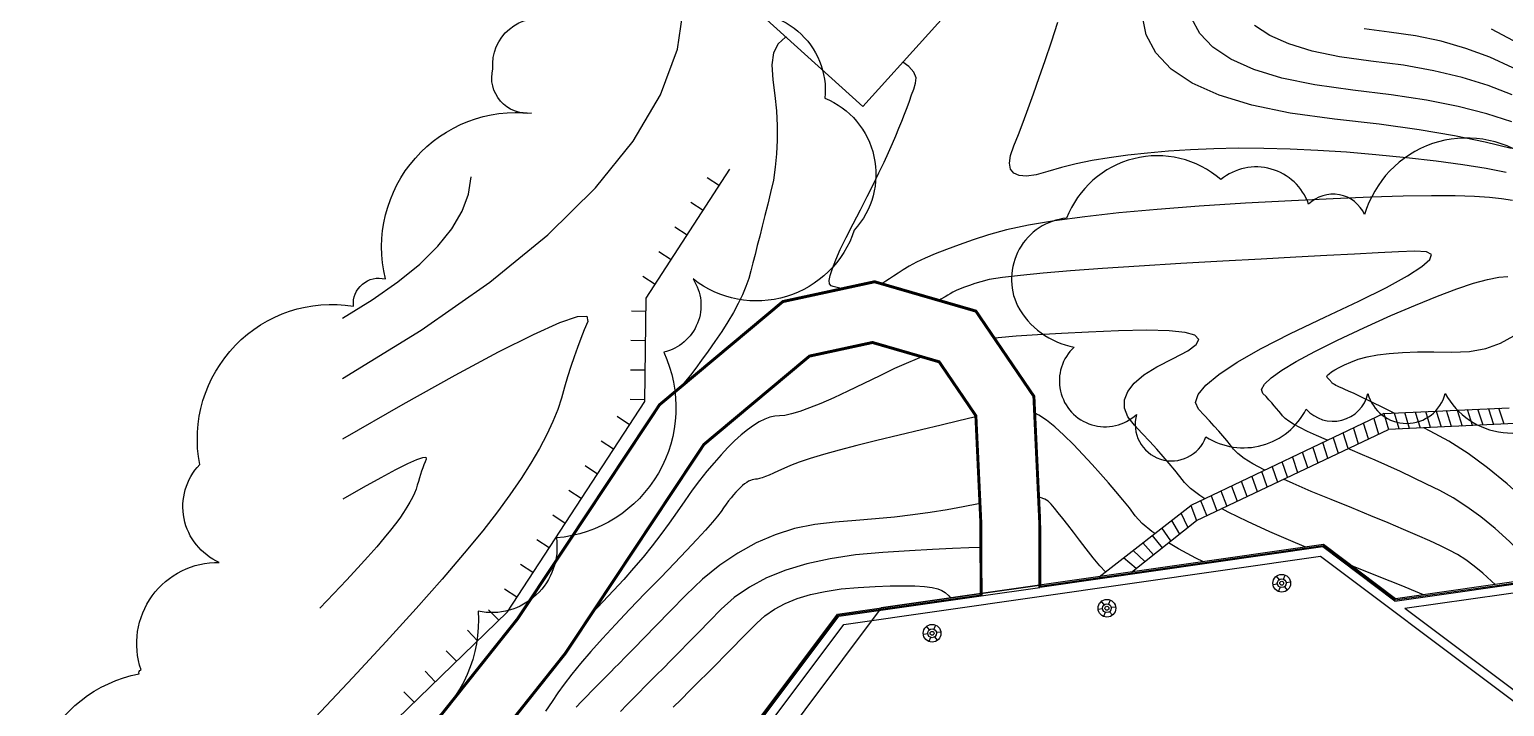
# Model space of a CAD drawing. Extents: x 351134 to 737836, y 2693212 to 3319468.
# Drawn here: x 351134 to 451369, y 3181602 to 3227556 of the extents above; entities that cross this region are included whole.
import ezdxf

# ---------------------------------------------------------------- set-up
doc = ezdxf.new("R2010")
doc.units = 0
doc.linetypes.add('0', pattern=[1, 1])
for name, color, linetype in [('00景观层', 10, 'CONTINUOUS'), ('01佛教小品', 2, 'CONTINUOUS'), ('DGX', 8, 'CONTINUOUS'), ('DLSS', 4, 'CONTINUOUS'), ('DMTZ', 3, 'CONTINUOUS'), ('居民地', 4, '0'), ('房屋2', 8, '0'), ('绿化', 3, 'CONTINUOUS')]:
    doc.layers.add(name, color=color, linetype=linetype)
doc.linetypes.add('FENCELINE2', pattern='A,6.35,-2.54,[132,ltypeshp.shx,S=2.54,R=0,X=-2.54,Y=0],-2.54,25.4', length=36.83)

msp = doc.modelspace()

# ---------------------------------------------------------------- linework, layer by layer
at = {"layer": '00景观层', "linetype": 'Continuous'}
msp.add_line((475322, 3193392, -355302), (443965, 3188911, -355302), dxfattribs=at)
at = {"layer": '00景观层', "color": 31, "linetype": 'FENCELINE2', "ltscale": 150}
msp.add_line((443945, 3188833, -355302), (465656, 3191935, -355302), dxfattribs=at)
msp.add_line((443945, 3188833, -355302), (465656, 3191935, -355302), dxfattribs=at)
at = {"layer": '00景观层', "color": 8}
for p in [(465677, 3191257, -355302), (465677, 3191257, -355302), (463102, 3174373, -355302), (463372, 3174170, -355302)]:
    msp.add_line(p, (444603, 3188245, -355302), dxfattribs=at)
at = {"layer": '00景观层', "color": 8, "linetype": '0'}
for points, elevation in [([(443173, 3201490), (451692, 3201883)], -321950), ([(444204, 3200446), (443883, 3201523)], -322049), ([(444918, 3200478), (444593, 3201555)], -322095), ([(445303, 3201588), (445632, 3200510)], -322057), ([(446347, 3200543), (446013, 3201621)], -322187), ([(446722, 3201654), (447061, 3200575)], -322129), ([(447775, 3200607), (447432, 3201686)], -322278), ([(448142, 3201719), (448490, 3200640)], -322200), ([(449204, 3200672), (448852, 3201752)], -322370), ([(449918, 3200704), (449562, 3201785)], -322416), ([(450272, 3201818), (450633, 3200737)], -322307), ([(451347, 3200769), (450982, 3201850)], -322507), ([(443173, 3201490), (430044, 3195241)], -321950), ([(442117, 3199763), (441791, 3200832)], -321676), ([(442482, 3201161), (442803, 3200088)], -321789), ([(443173, 3201490), (443489, 3200413)], -321950), ([(452061, 3200801), (443489, 3200413)], -322553), ([(430447, 3194237), (443489, 3200413)], -318896), ([(439371, 3198463), (439027, 3199516)], -321022), ([(439718, 3199845), (440057, 3198788)], -321143), ([(440744, 3199113), (440409, 3200174)], -321349), ([(441100, 3200503), (441430, 3199438)], -321466), ([(436954, 3198530), (437311, 3197487)], -320498), ([(437998, 3197813), (437645, 3198859)], -320695), ([(438336, 3199188), (438684, 3198138)], -320821), ([(435252, 3196512), (434881, 3197543)], -320041), ([(435572, 3197872), (435938, 3196837)], -320176), ([(436625, 3197162), (436263, 3198201)], -320368), ([(432808, 3196556), (433193, 3195537)], -319531), ([(433879, 3195862), (433499, 3196885)], -319714), ([(434190, 3197214), (434566, 3196187)], -319853), ([(431133, 3194562), (430735, 3195570)], -319059), ([(431426, 3195899), (431820, 3194887)], -319208), ([(432506, 3195212), (432117, 3196228)], -319386), ([(423835, 3190411), (430044, 3195241)], 9455071), ([(429861, 3193771), (429392, 3194733)], 9454170), ([(430044, 3195241), (430447, 3194237)], -318885), ([(426029, 3190725), (430447, 3194237)], 9455071), ([(428688, 3192839), (428087, 3193718)], 9454170), ([(428739, 3194226), (429274, 3193305)], 9454170), ([(427516, 3191907), (426782, 3192703)], 9454170), ([(427434, 3193211), (428102, 3192373)], 9454170), ([(426343, 3190975), (425477, 3191688)], 9454170), ([(426129, 3192196), (426930, 3191441)], 9454170)]:
    msp.add_lwpolyline(points, dxfattribs=dict(at, elevation=elevation))
for points in [[(423835, 3190411), (430044, 3195241)], [(426029, 3190725), (430447, 3194237)], [(427516, 3191907), (426782, 3192703)], [(426343, 3190975), (425477, 3191688)], [(426129, 3192196), (426930, 3191441)]]:
    msp.add_lwpolyline(points, dxfattribs=at)
at = {"layer": '00景观层', "color": 11, "linetype": 'Continuous'}
for points in [[(443965, 3188911), (439062, 3192588), (409020, 3188294), (390813, 3164015), (391493, 3159253)], [(443925, 3188754), (439022, 3192430), (419798, 3189683)], [(443925, 3188754), (439022, 3192430), (419798, 3189683)]]:
    msp.add_lwpolyline(points, dxfattribs=at)
at = {"layer": '00景观层', "color": 31, "linetype": 'FENCELINE2', "ltscale": 150}
for points in [[(443945, 3188833), (439042, 3192509), (419788, 3189757)], [(392206, 3133590), (387922, 3163571), (406092, 3187800), (415800, 3189187)]]:
    msp.add_lwpolyline(points, dxfattribs=at)
at = {"layer": '00景观层', "color": 8}
msp.add_lwpolyline([(388629, 3163389), (388629, 3163389), (406464, 3187171), (438861, 3191801), (462643, 3173967)], dxfattribs=at)
at = {"layer": '00景观层', "color": 11, "linetype": 'Continuous', "elevation": -355302, "flags": 128}
msp.add_lwpolyline([(443925, 3188754), (439022, 3192430), (419798, 3189683)], dxfattribs=at)
msp.add_lwpolyline([(443925, 3188754), (439022, 3192430), (419798, 3189683)], dxfattribs=at)
at = {"layer": '00景观层', "color": 7, "elevation": -355302, "flags": 128}
msp.add_lwpolyline([(443925, 3188754), (465593, 3191850), (467290, 3179972)], dxfattribs=at)
at = {"layer": '00景观层', "color": 7}
msp.add_lwpolyline([(443925, 3188754), (465593, 3191850), (467290, 3179972)], dxfattribs=at)
at = {"layer": '00景观层', "color": 11, "linetype": 'Continuous', "elevation": -355302}
for points in [[(419311, 3115755), (416415, 3115341), (392136, 3133548), (387843, 3163591), (406050, 3187870), (415790, 3189262), (419777, 3189831)], [(419290, 3115903), (416456, 3115498), (392276, 3133631), (388000, 3163550), (406133, 3187730), (415811, 3189113), (419798, 3189683)]]:
    msp.add_lwpolyline(points, dxfattribs=at)
at = {"layer": '01佛教小品', "linetype": 'Continuous'}
for p, q in [((436342, 3190244, -355302), (436454, 3190524, -355302)), ((435637, 3189882, -355302), (435935, 3189925, -355302)), ((435860, 3190439, -355302), (436046, 3190202, -355302)), ((436008, 3189410, -355302), (436120, 3189689, -355302)), ((436416, 3189732, -355302), (436601, 3189495, -355302)), ((436527, 3190009, -355302), (436825, 3190052, -355302)), ((424167, 3188504, -355302), (423981, 3188741, -355302)), ((424575, 3188826, -355302), (424463, 3188547, -355302)), ((424056, 3188227, -355302), (423758, 3188184, -355302)), ((424240, 3187992, -355302), (424128, 3187712, -355302)), ((424722, 3187797, -355302), (424536, 3188034, -355302)), ((424946, 3188354, -355302), (424648, 3188311, -355302)), ((412176, 3186529, -355302), (411878, 3186487, -355302)), ((412288, 3186807, -355302), (412102, 3187043, -355302)), ((412696, 3187128, -355302), (412584, 3186849, -355302)), ((413066, 3186656, -355302), (412768, 3186614, -355302)), ((412361, 3186294, -355302), (412249, 3186015, -355302)), ((412843, 3186100, -355302), (412657, 3186336, -355302))]:
    msp.add_line(p, q, dxfattribs=at)
for centre, radius in [((436231, 3189967, -355302), 600), ((436231, 3189967, -355302), 299), ((436231, 3189967, -355302), 131), ((424352, 3188269, -355302), 600), ((424352, 3188269, -355302), 299), ((424352, 3188269, -355302), 131), ((412472, 3186571, -355302), 600), ((412472, 3186571, -355302), 299), ((412472, 3186571, -355302), 131)]:
    msp.add_circle(centre, radius, dxfattribs=at)
at = {"layer": 'DGX', "color": 8, "linetype": 'Continuous'}
for points in [[(372414, 3203871), (377761, 3207149), (382409, 3210399), (386357, 3213621), (389607, 3216814), (392158, 3219978), (394010, 3223114), (395162, 3226222), (395616, 3229301)], [(372402, 3207963), (374417, 3209199), (376169, 3210424), (377658, 3211638), (378883, 3212842), (379844, 3214035), (380542, 3215217), (380977, 3216388), (381148, 3217549)], [(372427, 3199779), (376536, 3202128), (380065, 3204091), (383015, 3205667), (385385, 3206856), (387175, 3207658), (388385, 3208073), (389015, 3208102), (389066, 3207743), (388828, 3207179), (388595, 3206591), (388366, 3205977), (388141, 3205340), (387920, 3204677), (387704, 3203990), (387492, 3203279), (387283, 3202542), (387035, 3201767), (386703, 3200937), (386287, 3200054), (385787, 3199116), (385203, 3198124), (384535, 3197079), (383783, 3195979), (382947, 3194825), (381941, 3193528), (380682, 3191999), (379168, 3190239), (377401, 3188246), (375378, 3186022), (373102, 3183566), (370571, 3180879)], [(372427, 3199779), (376536, 3202128), (380065, 3204091), (383015, 3205667), (385385, 3206856), (387175, 3207658), (388385, 3208073), (389015, 3208102), (389066, 3207743), (388828, 3207179), (388595, 3206591), (388366, 3205977), (388141, 3205340), (387920, 3204677), (387704, 3203990), (387492, 3203279), (387283, 3202542), (387035, 3201767), (386703, 3200937), (386287, 3200054), (385787, 3199116), (385203, 3198124), (384535, 3197079), (383783, 3195979), (382947, 3194825), (381941, 3193528), (380682, 3191999), (379168, 3190239), (377401, 3188246), (375378, 3186022), (373102, 3183566), (370571, 3180879)], [(415448, 3201265), (415341, 3201240), (414295, 3200994), (413094, 3200709), (411740, 3200387), (410232, 3200027), (408723, 3199660), (407365, 3199317), (406158, 3198998), (405102, 3198704), (404196, 3198433), (403442, 3198186), (402838, 3197963), (402386, 3197765), (402026, 3197590), (401700, 3197438), (401409, 3197311), (401151, 3197207), (400928, 3197127), (400740, 3197070), (400585, 3197037), (400465, 3197027), (400358, 3197021), (400246, 3196995), (400127, 3196952), (400002, 3196890), (399872, 3196809), (399734, 3196710), (399591, 3196593), (399442, 3196458), (399288, 3196306), (399131, 3196139), (398972, 3195959), (398809, 3195764), (398643, 3195554), (398475, 3195331), (398304, 3195093), (398129, 3194840), (397895, 3194526), (397544, 3194104), (397076, 3193573), (396491, 3192933), (395790, 3192184), (394971, 3191326), (394036, 3190360), (392983, 3189285), (391919, 3188191), (390946, 3187169), (390066, 3186217), (389278, 3185336), (388582, 3184527), (387978, 3183788), (387466, 3183120), (387047, 3182524), (386650, 3181933), (386206, 3181283)], [(457312, 3190819), (457153, 3191001), (455718, 3192630), (454306, 3194125), (452917, 3195488), (451552, 3196717), (450210, 3197813), (448891, 3198776), (447595, 3199605), (446323, 3200302), (445882, 3200522)], [(372439, 3195686), (373836, 3196485), (375036, 3197152), (376038, 3197688), (376844, 3198092), (377452, 3198365), (377864, 3198506), (378078, 3198516), (378095, 3198394), (378015, 3198202), (377935, 3198002), (377857, 3197794), (377781, 3197577), (377706, 3197352), (377632, 3197118), (377560, 3196876), (377489, 3196626), (377405, 3196362), (377292, 3196080), (377151, 3195780), (376981, 3195461), (376782, 3195124), (376555, 3194769), (376299, 3194395), (376015, 3194002), (375674, 3193562), (375245, 3193042), (374731, 3192443), (374130, 3191766), (373443, 3191010), (372669, 3190175), (371808, 3189262), (370862, 3188269)], [(454064, 3190354), (453716, 3190750), (452702, 3191824), (451705, 3192802), (450725, 3193684), (449761, 3194471), (448815, 3195162), (447884, 3195758), (446971, 3196258), (446071, 3196702), (445181, 3197131), (444302, 3197545), (443432, 3197944), (442573, 3198327), (441724, 3198695), (440885, 3199048), (440735, 3199109)], [(450735, 3189879), (450493, 3190116), (449898, 3190651), (449313, 3191129), (448738, 3191549), (448174, 3191910), (447619, 3192214), (447013, 3192507), (446294, 3192840), (445461, 3193210), (444516, 3193619), (443457, 3194067), (442285, 3194553), (441000, 3195078), (439601, 3195641), (438224, 3196204), (437003, 3196728), (436344, 3197029)], [(424250, 3190734), (423865, 3191154), (423412, 3191694), (422944, 3192295), (422489, 3192899), (422071, 3193445), (421692, 3193935), (421350, 3194367), (421047, 3194743), (420782, 3195062), (420555, 3195324), (420366, 3195530), (420143, 3195682), (419815, 3195784), (419708, 3195797)], [(415723, 3195377), (415619, 3195356), (414577, 3195144), (413486, 3194949), (412344, 3194769), (411153, 3194607), (409912, 3194461), (408621, 3194331), (407281, 3194218), (405890, 3194121), (404493, 3193966), (403132, 3193678), (401808, 3193257), (400519, 3192703), (399267, 3192016), (398051, 3191195), (396872, 3190242), (395728, 3189155), (394665, 3188066), (393725, 3187103), (392908, 3186267), (392215, 3185558), (391645, 3184976), (391198, 3184521), (390875, 3184193), (390675, 3183992), (390523, 3183839), (390342, 3183657), (390132, 3183445), (389894, 3183204), (389627, 3182933), (389332, 3182633), (389009, 3182303), (388656, 3181944), (388286, 3181557)], [(437873, 3192418), (437173, 3192704), (435422, 3193456), (433895, 3194153), (432592, 3194795), (432142, 3195039)], [(430915, 3191423), (430391, 3191676), (429220, 3192302), (428533, 3192715)], [(415788, 3192387), (414972, 3192365), (413853, 3192319), (412504, 3192252), (410926, 3192163), (409117, 3192054), (407263, 3191889), (405546, 3191633), (403967, 3191288), (402526, 3190852), (401223, 3190327), (400057, 3189711), (399030, 3189005), (398140, 3188209), (397347, 3187397), (396609, 3186643), (395926, 3185946), (395299, 3185308), (394727, 3184728), (394211, 3184205), (393749, 3183741), (393343, 3183334), (392958, 3182949), (392560, 3182549), (392149, 3182135), (391724, 3181707), (391286, 3181263)], [(415788, 3192387), (414972, 3192365), (413853, 3192319), (412504, 3192252), (410926, 3192163), (409117, 3192054), (407263, 3191889), (405546, 3191633), (403967, 3191288), (402526, 3190852), (401223, 3190327), (400057, 3189711), (399030, 3189005), (398140, 3188209), (397347, 3187397), (396609, 3186643), (395926, 3185946), (395299, 3185308), (394727, 3184728), (394211, 3184205), (393749, 3183741), (393343, 3183334), (392958, 3182949), (392560, 3182549), (392149, 3182135), (391724, 3181707), (391286, 3181263)], [(445871, 3189184), (445600, 3189295), (444341, 3189807), (442846, 3190411), (441115, 3191108), (440944, 3191176)], [(445871, 3189184), (445600, 3189295), (444341, 3189807), (442846, 3190411), (441115, 3191108), (440944, 3191176)], [(394882, 3181547), (395420, 3182085), (396012, 3182676), (396624, 3183288), (397223, 3183889), (397810, 3184479), (398384, 3185058), (398945, 3185625), (399493, 3186182), (400029, 3186728), (400552, 3187262), (401111, 3187763), (401758, 3188207), (402491, 3188595), (403311, 3188925), (404217, 3189199), (405210, 3189417), (406290, 3189577), (407457, 3189681), (408605, 3189744), (409627, 3189782), (410525, 3189795), (411298, 3189783), (411946, 3189746), (412470, 3189684), (412868, 3189596), (413141, 3189484), (413361, 3189328), (413600, 3189109), (413728, 3188967)]]:
    msp.add_lwpolyline(points, dxfattribs=at)
for points, elevation in [([(451490, 3217840), (450119, 3218113), (448534, 3218373), (446734, 3218619), (444721, 3218852), (442636, 3219058), (440622, 3219225), (438680, 3219352), (436809, 3219440), (435009, 3219488), (433281, 3219498), (431624, 3219468), (430038, 3219398), (428530, 3219297), (427107, 3219172), (425768, 3219023), (424513, 3218851), (423343, 3218654), (422258, 3218433), (421257, 3218189), (420341, 3217920), (419540, 3217702), (418885, 3217609), (418377, 3217640), (418015, 3217796), (417799, 3218076), (417730, 3218481), (417807, 3219011), (418030, 3219665), (418336, 3220423), (418661, 3221264), (419005, 3222189), (419369, 3223198), (419752, 3224289), (420154, 3225464), (420576, 3226723), (421017, 3228065)], 54698), ([(451822, 3219472), (450057, 3219921), (447973, 3220345), (445571, 3220746), (442851, 3221123), (439811, 3221475), (436809, 3221884), (434197, 3222428), (431977, 3223108), (430149, 3223924), (428712, 3224876), (427667, 3225963), (427014, 3227187), (426751, 3228546)], 53698), ([(451861, 3221298), (450161, 3221838), (448231, 3222322), (446069, 3222751), (443677, 3223125), (441053, 3223444), (438482, 3223793), (436247, 3224259), (434346, 3224842), (432781, 3225540), (431550, 3226355), (430656, 3227286), (430096, 3228334)], 52698), ([(451901, 3223125), (450266, 3223755), (448488, 3224298), (446567, 3224755), (444503, 3225127), (442296, 3225412), (440156, 3225703), (438296, 3226091), (436715, 3226576), (435412, 3227157), (434388, 3227835)], 51698), ([(461696, 3209203), (461336, 3210290), (460999, 3211545), (460788, 3212657), (460702, 3213626), (460742, 3214452), (460908, 3215134), (461036, 3215777), (460964, 3216485), (460691, 3217257), (460217, 3218094), (459543, 3218996), (458669, 3219963), (457593, 3220995), (456318, 3222091), (454914, 3223162), (453455, 3224115), (451940, 3224952), (450370, 3225671), (448745, 3226274), (447065, 3226760), (445329, 3227129), (443538, 3227381), (441830, 3227613)], 50698), ([(464801, 3211563), (464204, 3213015), (463659, 3214412), (463252, 3215543), (462983, 3216408), (462852, 3217008), (462858, 3217343), (462828, 3217616), (462586, 3218029), (462132, 3218583), (461467, 3219277), (460590, 3220112), (459501, 3221088), (458201, 3222204), (456688, 3223461), (455086, 3224715), (453517, 3225821), (451980, 3226778), (450475, 3227588)], 49698), ([(402546, 3227057), (402501, 3227040), (402002, 3226595), (401693, 3225964), (401575, 3225149), (401648, 3224148), (401794, 3223071), (401892, 3222029), (401944, 3221021), (401949, 3220047), (401907, 3219108), (401818, 3218203), (401683, 3217332), (401501, 3216495), (401300, 3215695), (401109, 3214934), (400927, 3214212), (400755, 3213529), (400593, 3212884), (400441, 3212279), (400298, 3211712), (400164, 3211185), (400014, 3210665), (399819, 3210122), (399579, 3209557), (399294, 3208968), (398966, 3208356), (398592, 3207720), (398175, 3207062), (397712, 3206381), (397244, 3205718), (396810, 3205117), (396409, 3204576), (396042, 3204096), (395708, 3203678), (395408, 3203320), (395350, 3203255)], 55698), ([(406380, 3209963), (406295, 3209975), (406102, 3210012), (405923, 3210056), (405758, 3210107), (405607, 3210164), (405505, 3210283), (405485, 3210518), (405548, 3210868), (405693, 3211334), (405921, 3211916), (406232, 3212614), (406625, 3213428), (407100, 3214358), (407598, 3215315), (408058, 3216213), (408479, 3217052), (408862, 3217831), (409207, 3218550), (409514, 3219210), (409783, 3219811), (410013, 3220351), (410219, 3220854), (410414, 3221340), (410597, 3221809), (410770, 3222262), (410931, 3222698), (411082, 3223117), (411221, 3223519), (411350, 3223905), (411380, 3224283), (411225, 3224662), (410885, 3225043), (410476, 3225341)], 55698), ([(451902, 3215957), (451171, 3216057), (450352, 3216152), (449339, 3216226), (448023, 3216265), (446405, 3216269), (444484, 3216238), (442260, 3216172), (439734, 3216071), (436906, 3215935), (433775, 3215764), (430630, 3215565), (427759, 3215347), (425163, 3215108), (422841, 3214850), (420794, 3214571), (419022, 3214273), (417524, 3213954), (416300, 3213616), (415259, 3213274), (414309, 3212945), (413449, 3212630), (412681, 3212328), (412003, 3212040), (411416, 3211764), (410919, 3211502), (410514, 3211254), (410170, 3211024), (409857, 3210817), (409577, 3210635), (409329, 3210476), (409113, 3210341), (409038, 3210296)], 55698), ([(435080, 3197638), (435030, 3197662), (434277, 3198071), (433681, 3198442), (433240, 3198774), (432956, 3199068), (432739, 3199350), (432499, 3199649), (432236, 3199963), (431951, 3200294), (431643, 3200641), (431313, 3201003), (430960, 3201382), (430585, 3201777), (430381, 3202227), (430541, 3202772), (431067, 3203411), (431957, 3204144), (433212, 3204972), (434832, 3205895), (436816, 3206912), (439166, 3208023), (441477, 3209107), (443346, 3210041), (444773, 3210825), (445759, 3211460), (446303, 3211945), (446405, 3212280), (446065, 3212466), (445284, 3212502), (444158, 3212455), (442786, 3212391), (441166, 3212311), (439300, 3212214), (437186, 3212101), (434826, 3211971), (432219, 3211825), (429364, 3211662), (426547, 3211493), (424049, 3211329), (421871, 3211169), (420012, 3211014), (418474, 3210863), (417255, 3210717), (416355, 3210576), (415776, 3210439), (415374, 3210307), (415007, 3210180), (414675, 3210058), (414379, 3209942), (414117, 3209830), (413890, 3209724), (413698, 3209623), (413542, 3209527), (413355, 3209412), (413073, 3209252), (412924, 3209171)], 56698), ([(439354, 3199672), (439276, 3199704), (438585, 3200001), (437982, 3200276), (437468, 3200529), (437041, 3200761), (436704, 3200971), (436454, 3201159), (436293, 3201325), (436170, 3201485), (436034, 3201654), (435886, 3201832), (435724, 3202019), (435550, 3202216), (435363, 3202421), (435163, 3202635), (434951, 3202859), (434866, 3203128), (435051, 3203479), (435505, 3203913), (436227, 3204428), (437219, 3205025), (438480, 3205705), (440010, 3206466), (441808, 3207310), (443653, 3208139), (445320, 3208855), (446809, 3209458), (448121, 3209950), (449255, 3210328), (450212, 3210595), (450991, 3210748), (451592, 3210790)], 55698), ([(431004, 3195698), (430658, 3195913), (430027, 3196389), (429619, 3196810), (429307, 3197215), (428963, 3197643), (428586, 3198094), (428177, 3198568), (427736, 3199066), (427263, 3199586), (426757, 3200129), (426219, 3200695), (425775, 3201271), (425551, 3201844), (425548, 3202415), (425766, 3202982), (426204, 3203546), (426863, 3204107), (427743, 3204666), (428843, 3205221), (429844, 3205735), (430427, 3206170), (430591, 3206525), (430337, 3206800), (429664, 3206996), (428572, 3207112), (427062, 3207148), (425134, 3207105), (423096, 3207019), (421259, 3206928), (419623, 3206831), (418188, 3206729), (416953, 3206621), (416705, 3206593)], 57698), ([(443868, 3201522), (443142, 3201880), (442348, 3202268), (441688, 3202587), (441162, 3202837), (440769, 3203017), (440510, 3203129), (440328, 3203203), (440166, 3203273), (440025, 3203337), (439905, 3203396), (439806, 3203451), (439727, 3203500), (439668, 3203544), (439631, 3203582), (439602, 3203620), (439570, 3203659), (439535, 3203701), (439498, 3203745), (439457, 3203791), (439413, 3203839), (439367, 3203889), (439317, 3203941), (439297, 3204004), (439340, 3204086), (439446, 3204187), (439615, 3204308), (439847, 3204447), (440142, 3204606), (440499, 3204784), (440920, 3204981), (441422, 3205173), (442026, 3205334), (442730, 3205465), (443536, 3205565), (444443, 3205635), (445451, 3205675), (446561, 3205684), (447771, 3205663), (448982, 3205705), (450092, 3205904), (451102, 3206260), (452011, 3206773)], 54698), ([(411770, 3205341), (411730, 3205325), (410864, 3204956), (409925, 3204534), (408913, 3204058), (407826, 3203528), (406753, 3203007), (405783, 3202556), (404914, 3202176), (404147, 3201866), (403483, 3201627), (402920, 3201458), (402459, 3201359), (402100, 3201331), (401784, 3201311), (401448, 3201236), (401095, 3201106), (400723, 3200921), (400333, 3200681), (399924, 3200387), (399498, 3200038), (399053, 3199633), (398594, 3199180), (398127, 3198685), (397651, 3198146), (397166, 3197565), (396673, 3196941), (396171, 3196275), (395660, 3195565), (395140, 3194813), (394603, 3194041), (394039, 3193272), (393447, 3192505), (392829, 3191742), (392184, 3190980), (391512, 3190222), (390813, 3189466), (390087, 3188713), (389363, 3187941)], 57698), ([(427599, 3193339), (427401, 3193477), (426754, 3194028), (426282, 3194553), (425879, 3195077), (425441, 3195623), (424968, 3196193), (424460, 3196785), (423916, 3197400), (423338, 3198037), (422724, 3198697), (422076, 3199380), (421429, 3200027), (420821, 3200576), (420252, 3201030), (419722, 3201386), (419440, 3201536)], 58698), ([(415448, 3201265), (415341, 3201240), (414295, 3200994), (413094, 3200709), (411740, 3200387), (410232, 3200027), (408723, 3199660), (407365, 3199317), (406158, 3198998), (405102, 3198704), (404196, 3198433), (403442, 3198186), (402838, 3197963), (402386, 3197765), (402026, 3197590), (401700, 3197438), (401409, 3197311), (401151, 3197207), (400928, 3197127), (400740, 3197070), (400585, 3197037), (400465, 3197027), (400358, 3197021), (400246, 3196995), (400127, 3196952), (400002, 3196890), (399872, 3196809), (399734, 3196710), (399591, 3196593), (399442, 3196458), (399288, 3196306), (399131, 3196139), (398972, 3195959), (398809, 3195764), (398643, 3195554), (398475, 3195331), (398304, 3195093), (398129, 3194840), (397895, 3194526), (397544, 3194104), (397076, 3193573), (396491, 3192933), (395790, 3192184), (394971, 3191326), (394036, 3190360), (392983, 3189285), (391919, 3188191), (390946, 3187169), (390066, 3186217), (389278, 3185336), (388582, 3184527), (387978, 3183788), (387466, 3183120), (387047, 3182524), (386650, 3181933), (386206, 3181283)], 58698), ([(457312, 3190819), (457153, 3191001), (455718, 3192630), (454306, 3194125), (452917, 3195488), (451552, 3196717), (450210, 3197813), (448891, 3198776), (447595, 3199605), (446323, 3200302), (445882, 3200522)], 54698), ([(454064, 3190354), (453716, 3190750), (452702, 3191824), (451705, 3192802), (450725, 3193684), (449761, 3194471), (448815, 3195162), (447884, 3195758), (446971, 3196258), (446071, 3196702), (445181, 3197131), (444302, 3197545), (443432, 3197944), (442573, 3198327), (441724, 3198695), (440885, 3199048), (440735, 3199109)], 55698), ([(450735, 3189879), (450493, 3190116), (449898, 3190651), (449313, 3191129), (448738, 3191549), (448174, 3191910), (447619, 3192214), (447013, 3192507), (446294, 3192840), (445461, 3193210), (444516, 3193619), (443457, 3194067), (442285, 3194553), (441000, 3195078), (439601, 3195641), (438224, 3196204), (437003, 3196728), (436344, 3197029)], 56698), ([(424250, 3190734), (423865, 3191154), (423412, 3191694), (422944, 3192295), (422489, 3192899), (422071, 3193445), (421692, 3193935), (421350, 3194367), (421047, 3194743), (420782, 3195062), (420555, 3195324), (420366, 3195530), (420143, 3195682), (419815, 3195784), (419708, 3195797)], 59698), ([(415723, 3195377), (415619, 3195356), (414577, 3195144), (413486, 3194949), (412344, 3194769), (411153, 3194607), (409912, 3194461), (408621, 3194331), (407281, 3194218), (405890, 3194121), (404493, 3193966), (403132, 3193678), (401808, 3193257), (400519, 3192703), (399267, 3192016), (398051, 3191195), (396872, 3190242), (395728, 3189155), (394665, 3188066), (393725, 3187103), (392908, 3186267), (392215, 3185558), (391645, 3184976), (391198, 3184521), (390875, 3184193), (390675, 3183992), (390523, 3183839), (390342, 3183657), (390132, 3183445), (389894, 3183204), (389627, 3182933), (389332, 3182633), (389009, 3182303), (388656, 3181944), (388286, 3181557)], 59698), ([(437873, 3192418), (437173, 3192704), (435422, 3193456), (433895, 3194153), (432592, 3194795), (432142, 3195039)], 57698), ([(430915, 3191423), (430391, 3191676), (429220, 3192302), (428533, 3192715)], 58698), ([(445871, 3189184), (445600, 3189295), (444341, 3189807), (442846, 3190411), (441115, 3191108), (440944, 3191176)], 57698), ([(445871, 3189184), (445600, 3189295), (444341, 3189807), (442846, 3190411), (441115, 3191108), (440944, 3191176)], 57698)]:
    msp.add_lwpolyline(points, dxfattribs=dict(at, elevation=elevation))
at = {"layer": 'DGX', "color": 8, "linetype": 'Continuous', "elevation": -355302}
msp.add_lwpolyline([(453064, 3218799, 0.5205671), (441866, 3214989, 0.520567), (438054, 3215703, 0.5205671), (432098, 3217370, 0.5205671), (421615, 3214751, 0.5205671), (418279, 3208797, 0.2291329), (422128, 3206000, 1.0051658), (426363, 3201428, 0.9634171), (431080, 3199900, 0.4415753), (437898, 3201782, 0.6080261), (442090, 3202844, 0.7726708), (447346, 3202844, 0.5205671), (455685, 3201892, 0.5205671)], format="xyb", dxfattribs=at)
at = {"layer": 'DLSS', "linetype": 'Continuous'}
for p, q in [((402332, 3209089, 11466), (408561, 3210434, 11466)), ((406380, 3209963, 55698), (406295, 3209975, 55698)), ((408561, 3210434, 11466), (415447, 3208441, 11466)), ((393949, 3202084, 11466), (402332, 3209089, 11466)), ((415447, 3208441, 11466), (419388, 3202655, 11466)), ((419388, 3202655, 11466), (419782, 3194213, 11466)), ((384318, 3187572, 11466), (393949, 3202084, 11466)), ((368795, 3168078, 11466), (384318, 3187572, 11466)), ((368795, 3168078, 11466), (384318, 3187572, 11466))]:
    msp.add_line(p, q, dxfattribs=at)
at = {"layer": 'DLSS', "linetype": 'Continuous', "const_width": 200, "flags": 128}
for points, elevation in [([(460495, 3062578), (448890, 3063993), (431631, 3071112), (409569, 3082136), (390468, 3087963), (382683, 3092317), (377125, 3098835), (368496, 3115863), (367641, 3128860), (369365, 3139229), (369205, 3145721), (367730, 3156110), (368795, 3168078), (384318, 3187572), (393949, 3202084), (402332, 3209089), (408561, 3210434), (415447, 3208441), (419388, 3202655), (419782, 3194213), (419798, 3189683)], 11466), ([(460312, 3066630), (449913, 3067898), (433289, 3074755), (411057, 3085864), (392045, 3091664), (385261, 3095458), (380477, 3101068), (372433, 3116942), (371662, 3128661), (373373, 3138948), (373198, 3146052), (371755, 3156215), (372672, 3166526), (387555, 3185216), (396960, 3199387), (404140, 3205387), (408418, 3206311), (412951, 3204999), (415445, 3201338), (415782, 3194112), (415801, 3189112)], -355302)]:
    msp.add_lwpolyline(points, dxfattribs=dict(at, elevation=elevation))
at = {"layer": 'DMTZ', "linetype": 'Continuous', "flags": 128}
msp.add_lwpolyline([(583958, 3155115), (574138, 3136491), (554053, 3116506), (543489, 3102665), (531336, 3083372), (501601, 3069450), (460158, 3061226), (448644, 3062694), (431045, 3069744), (409092, 3081205), (390745, 3085664), (380915, 3090631), (375992, 3098139), (367076, 3115754), (366567, 3128473), (368068, 3139011), (367856, 3145200), (366054, 3155738), (365582, 3170567), (383610, 3188023), (392943, 3202311), (393050, 3209309), (398737, 3218066)], dxfattribs=at)
msp.add_lwpolyline([(583958, 3155115), (574138, 3136491), (554053, 3116506), (543489, 3102665), (531336, 3083372), (501601, 3069450), (460158, 3061226), (448644, 3062694), (431045, 3069744), (409092, 3081205), (390745, 3085664), (380915, 3090631), (375992, 3098139), (367076, 3115754), (366567, 3128473), (368068, 3139011), (367856, 3145200), (366054, 3155738), (365582, 3170567), (383610, 3188023), (392943, 3202311), (393050, 3209309), (398737, 3218066)], dxfattribs=at)
at = {"layer": 'DMTZ', "linetype": 'Continuous', "elevation": -355302, "flags": 128}
for points in [[(398014, 3216954), (397176, 3217498)], [(398014, 3216954), (397176, 3217498)], [(396925, 3215276), (396086, 3215821)], [(396925, 3215276), (396086, 3215821)], [(395836, 3213599), (394997, 3214144)], [(395836, 3213599), (394997, 3214144)], [(394746, 3211922), (393908, 3212466)], [(394746, 3211922), (393908, 3212466)], [(393657, 3210244), (392818, 3210789)], [(393657, 3210244), (392818, 3210789)], [(393036, 3208424), (392036, 3208440)], [(393036, 3208424), (392036, 3208440)], [(393005, 3206425), (392006, 3206440)], [(393005, 3206425), (392006, 3206440)], [(392975, 3204425), (391975, 3204440)], [(392975, 3204425), (391975, 3204440)], [(392944, 3202425), (391944, 3202440)], [(392944, 3202425), (391944, 3202440)], [(391911, 3200732), (391074, 3201279)], [(391911, 3200732), (391074, 3201279)], [(390818, 3199058), (389980, 3199605)], [(390818, 3199058), (389980, 3199605)], [(389724, 3197383), (388887, 3197930)], [(389724, 3197383), (388887, 3197930)], [(388630, 3195709), (387793, 3196256)], [(388630, 3195709), (387793, 3196256)], [(387536, 3194034), (386699, 3194581)], [(387536, 3194034), (386699, 3194581)], [(386443, 3192360), (385605, 3192907)], [(386443, 3192360), (385605, 3192907)], [(385349, 3190686), (384512, 3191232)], [(385349, 3190686), (384512, 3191232)], [(384255, 3189011), (383418, 3189558)], [(384255, 3189011), (383418, 3189558)], [(383021, 3187453), (382325, 3188171)], [(383021, 3187453), (382325, 3188171)], [(381584, 3186062), (380888, 3186780)], [(381584, 3186062), (380888, 3186780)], [(380147, 3184670), (379451, 3185389)], [(380147, 3184670), (379451, 3185389)], [(378710, 3183279), (378015, 3183997)], [(378710, 3183279), (378015, 3183997)], [(377273, 3181888), (376578, 3182606)], [(377273, 3181888), (376578, 3182606)]]:
    msp.add_lwpolyline(points, dxfattribs=at)
at = {"layer": 'DMTZ', "linetype": 'Continuous'}
for points in [[(380147, 3184670), (379451, 3185389)], [(380147, 3184670), (379451, 3185389)], [(378710, 3183279), (378015, 3183997)], [(378710, 3183279), (378015, 3183997)], [(377273, 3181888), (376578, 3182606)], [(377273, 3181888), (376578, 3182606)]]:
    msp.add_lwpolyline(points, dxfattribs=at)
at = {"layer": '居民地', "color": 2, "linetype": '0', "elevation": -321419}
msp.add_lwpolyline([(421151, 3237153), (407764, 3222341), (397963, 3231199), (411350, 3246011), (421151, 3237153)], dxfattribs=at)
msp.add_lwpolyline([(421151, 3237153), (407764, 3222341), (397963, 3231199), (411350, 3246011), (421151, 3237153)], dxfattribs=at)
at = {"layer": '房屋2', "color": 8, "linetype": '0'}
for points, elevation in [([(443173, 3201490), (451692, 3201883)], -321950), ([(444204, 3200446), (443883, 3201523)], -322049), ([(444918, 3200478), (444593, 3201555)], -322095), ([(445303, 3201588), (445632, 3200510)], -322057), ([(446347, 3200543), (446013, 3201621)], -322187), ([(446722, 3201654), (447061, 3200575)], -322129), ([(447775, 3200607), (447432, 3201686)], -322278), ([(448142, 3201719), (448490, 3200640)], -322200), ([(449204, 3200672), (448852, 3201752)], -322370), ([(449918, 3200704), (449562, 3201785)], -322416), ([(450272, 3201818), (450633, 3200737)], -322307), ([(451347, 3200769), (450982, 3201850)], -322507), ([(443173, 3201490), (430044, 3195241)], -321950), ([(442117, 3199763), (441791, 3200832)], -321676), ([(442482, 3201161), (442803, 3200088)], -321789), ([(443173, 3201490), (443489, 3200413)], -321950), ([(452061, 3200801), (443489, 3200413)], -322553), ([(430447, 3194237), (443489, 3200413)], -318896), ([(439371, 3198463), (439027, 3199516)], -321022), ([(439718, 3199845), (440057, 3198788)], -321143), ([(440744, 3199113), (440409, 3200174)], -321349), ([(441100, 3200503), (441430, 3199438)], -321466), ([(436954, 3198530), (437311, 3197487)], -320498), ([(437998, 3197813), (437645, 3198859)], -320695), ([(438336, 3199188), (438684, 3198138)], -320821), ([(435252, 3196512), (434881, 3197543)], -320041), ([(435572, 3197872), (435938, 3196837)], -320176), ([(436625, 3197162), (436263, 3198201)], -320368), ([(432808, 3196556), (433193, 3195537)], -319531), ([(433879, 3195862), (433499, 3196885)], -319714), ([(434190, 3197214), (434566, 3196187)], -319853), ([(431133, 3194562), (430735, 3195570)], -319059), ([(431426, 3195899), (431820, 3194887)], -319208), ([(432506, 3195212), (432117, 3196228)], -319386), ([(423835, 3190411), (430044, 3195241)], 9455071), ([(429861, 3193771), (429392, 3194733)], 9454170), ([(430044, 3195241), (430447, 3194237)], -318885), ([(426029, 3190725), (430447, 3194237)], 9455071), ([(428688, 3192839), (428087, 3193718)], 9454170), ([(428739, 3194226), (429274, 3193305)], 9454170), ([(427516, 3191907), (426782, 3192703)], 9454170), ([(427434, 3193211), (428102, 3192373)], 9454170), ([(426343, 3190975), (425477, 3191688)], 9454170), ([(426129, 3192196), (426930, 3191441)], 9454170)]:
    msp.add_lwpolyline(points, dxfattribs=dict(at, elevation=elevation))
for points in [[(423835, 3190411), (430044, 3195241)], [(426029, 3190725), (430447, 3194237)], [(427516, 3191907), (426782, 3192703)], [(426343, 3190975), (425477, 3191688)], [(426129, 3192196), (426930, 3191441)]]:
    msp.add_lwpolyline(points, dxfattribs=at)
at = {"layer": '绿化', "linetype": 'Continuous', "elevation": -355302, "flags": 128}
msp.add_lwpolyline([(398554, 3228540, -0.5205671), (405193, 3222900, -0.5205671), (407184, 3213942, -0.5205671), (396230, 3210624, -0.5205671), (394238, 3205648, -0.5205671), (386936, 3193040, -0.5205671), (381624, 3188064, -0.5205671), (369941, 3178657, -0.5205671), (366355, 3170811, -0.5205671), (358720, 3170811, -0.5205671), (356729, 3164840, -0.5205671), (352413, 3170148, -0.5205671), (358598, 3183813, -0.5205671), (358720, 3184082, -0.5205671), (364031, 3191381, -0.5205671), (362704, 3198017, -0.5205671), (373149, 3208783, -0.5205671), (375317, 3210624, -0.5205671), (385245, 3221869, -0.5205671), (382620, 3224890, -0.5205671), (386604, 3228208, -0.5205671)], format="xyb", close=True, dxfattribs=at)

doc.saveas('drawing.dxf')
